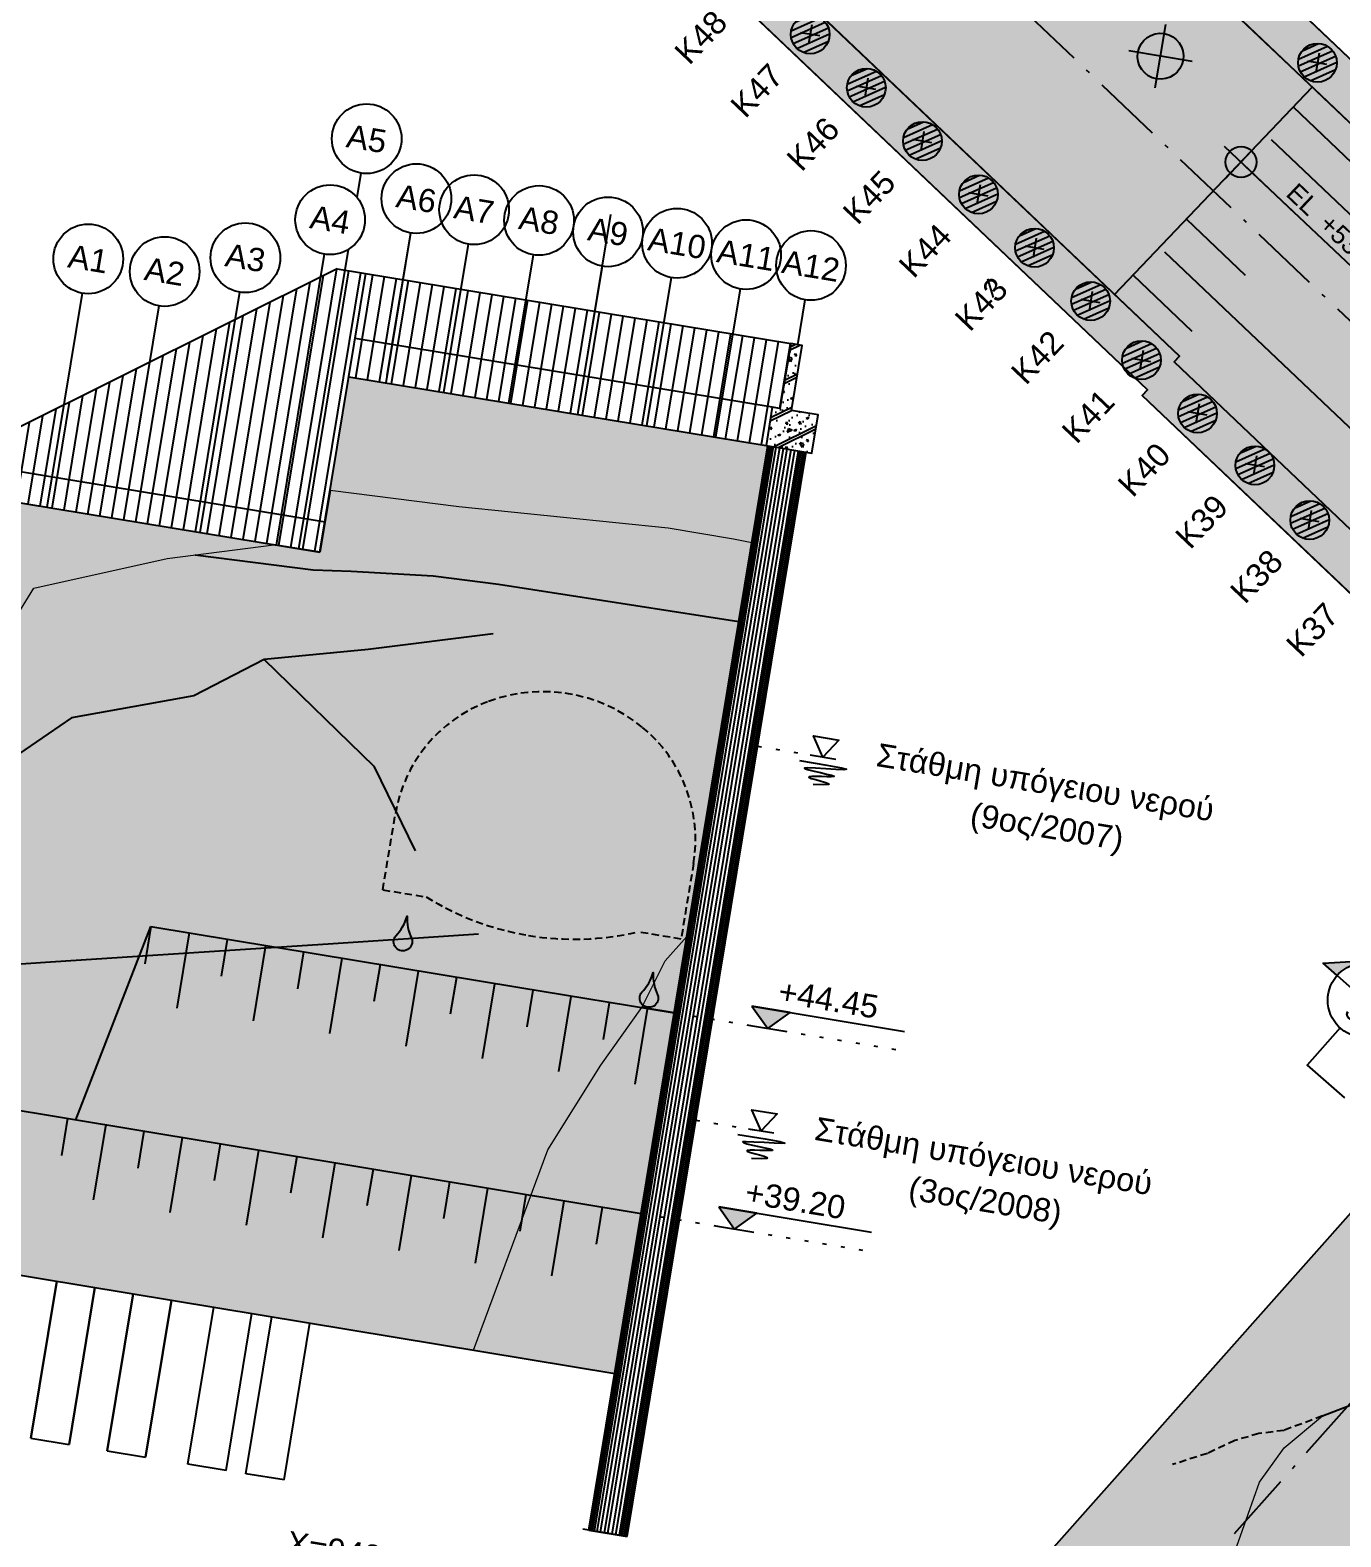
# Model space of a CAD drawing. Header units: metres. Extents: x 93017 to 94633, y 101979 to 102793.
# Drawn here: x 94232.58 to 94266.44, y 102320.47 to 102359.4 of the extents above; entities that cross this region are included whole.
import ezdxf
from ezdxf.enums import TextEntityAlignment as Align

# ---------------------------------------------------------------- set-up
doc = ezdxf.new("R2010")
doc.units = ezdxf.units.M
doc.header["$LTSCALE"] = 0.75
doc.header["$MEASUREMENT"] = 0
for name, pattern in [('ACAD_ISO10W100', [18, 12, -3, 0, -3]), ('DASHED', [0.75, 0.5, -0.25]), ('HIDDEN', [0.375, 0.25, -0.125]), ('SDOT1', [1, 0, -1])]:
    doc.linetypes.add(name, pattern=pattern)
for name, color, linetype in [('A-LEVELS', 2, 'Continuous'), ('A-SYMB-GENR', 2, 'Continuous'), ('ANTISTHRIJH', 1, 'HIDDEN'), ('BEAM', 3, 'Continuous'), ('CG_DIAF', 253, 'Continuous'), ('LEZANTES', 6, 'Continuous'), ('monitoring', 5, 'Continuous'), ('NAMEG', 6, 'Continuous'), ('OTM Hatch 0.15', 1, 'Continuous'), ('OTM Line 0.15', 1, 'Continuous'), ('OTM Line 0.25', 2, 'Continuous'), ('OTM Line 0.35', 3, 'Continuous'), ('OTM Line Axis 0.15', 1, 'ACAD_ISO10W100'), ('OTM Line Dots 0.25', 2, 'SDOT1'), ('OTM Line Rock 0.50', 3, 'ROCKIN'), ('OTM Solid 253', 253, 'Continuous'), ('OTM Text 0.25', 2, 'Continuous'), ('OTM Text 0.35', 3, 'Continuous'), ('ΑΣΠΡΟΜΑΥΡΟ', 7, 'Continuous'), ('ΚΑΤΑΣΚΕΥΗ', 7, 'Continuous')]:
    doc.layers.add(name, color=color, linetype=linetype)
doc.layers.add('contacts', color=2, linetype='Continuous', lineweight=20)
doc.layers.add('ΣΥΟ', color=170, linetype='Continuous', lineweight=25)
doc.styles.add('ARIAL', font='ARIAL.TTF')
doc.styles.add('Arial Greek', font='ARIAL.TTF')
doc.styles.add('grn', font='omete.shx', dxfattribs={"width": 0.9})
doc.styles.add('WG-SIMPL', font='ugsimpl.shx', dxfattribs={"width": 1.05})
doc.linetypes.add('ROCKIN', pattern='A,0.0001,-0.2,[131,ltypeshp.shx,S=0.2,R=180,X=0.2,Y=0],-0.2,1,-0.1,[131,ltypeshp.shx,S=0.1,R=180,X=0.1,Y=0],-0.1,0.5,-0.05,[131,ltypeshp.shx,S=0.05,R=180,X=0.05,Y=0],-0.05,0.5', length=2.7001)

# ---------------------------------------------------------------- blocks, each defined once
blk = doc.blocks.new('STAUMH R')
at = {"layer": 'A-LEVELS'}
h = blk.add_hatch(color=256, dxfattribs=at)
h.paths.add_polyline_path([(0, 0.25, 0.414214), (-0.25, 0), (0, 0)])
h.paths.add_polyline_path([(0.25, 0), (0, 0), (0, -0.25, 0.414214)])
for p, q in [((0, 0.375), (0, -0.375)), ((0.25, 0), (3.25, 0)), ((-0.375, 0), (0.375, 0))]:
    blk.add_line(p, q, dxfattribs=at)
blk.add_circle((0, 0), 0.25, dxfattribs=at)
at = {"layer": 'A-LEVELS', "style": 'grn', "flags": 8}
for tag, rotation, p in [('FFL', 360, (1.186, 0.1)), ('SFL', 0, (1.186, -0.4))]:
    blk.add_attdef(tag, text='', height=0.3, rotation=rotation, dxfattribs=at).set_placement(p, align=Align.RIGHT)
at = {"layer": 'A-LEVELS', "style": 'grn'}
for p, rotation in [((1.4, 0.101), 360), ((1.4, -0.401), 0)]:
    blk.add_attdef('±000.00', p, '', height=0.3, rotation=rotation, dxfattribs=at)
blk = doc.blocks.new('symb-sec2 L')
at = {"layer": 'A-SYMB-GENR'}
blk.add_hatch(color=256, dxfattribs=at).paths.add_polyline_path([(-0.9, 1.4), (-0.6, 1.4, -1), (0.6, 1.4), (0.9, 1.4), (0, 2.3)])
blk.add_line((-0.6, 1.4), (0.6, 1.4), dxfattribs=at)
for points in [[(-0.6, 1.4), (-0.9, 1.4), (0, 2.3), (0.9, 1.4), (0.6, 1.4)], [(0, 0.8), (0, 0), (0.8, 0)]]:
    blk.add_lwpolyline(points, dxfattribs=at)
blk.add_circle((0, 1.4), 0.6, dxfattribs=at)
at = {"layer": 'A-SYMB-GENR', "style": 'WG-SIMPL', "width": 1.05}
blk.add_attdef('A', text='', height=0.3, dxfattribs=at).set_placement((0, 1.4), align=Align.BOTTOM_CENTER)
blk.add_attdef('000', text='', height=0.3, dxfattribs=at).set_placement((0, 1.3), align=Align.TOP_CENTER)
blk = doc.blocks.new('Level L')
at = {"layer": 'A-LEVELS'}
blk.add_hatch(color=256, dxfattribs=at).paths.add_polyline_path([(0.25, 0.25), (0, 0), (-0.25, 0.25)])
for p, q in [((0.25, 0.25), (-1.75, 0.25)), ((0.25, 0), (-0.25, 0))]:
    blk.add_line(p, q, dxfattribs=at)
blk.add_lwpolyline([(0.25, 0.25), (0, 0), (-0.25, 0.25)], close=True, dxfattribs=at)
at = {"layer": 'A-LEVELS', "style": 'WG-SIMPL', "width": 1.05}
blk.add_attdef('±000.00', (-1.713, 0.351), '', height=0.3, rotation=360, dxfattribs=at)
blk = doc.blocks.new('dripping')
at = {"layer": 'monitoring'}
blk.add_hatch(color=256, dxfattribs=at).paths.add_polyline_path([(330.403, 103.139, 1.732051), (330.922, 103.139, -0.12787), (330.663, 103.821, -0.12787)])
at = {"layer": 'monitoring', "flags": 128}
blk.add_lwpolyline([(330.403, 103.139, 0.12787), (330.663, 103.821, 0.12787), (330.922, 103.139, -1.732051)], format="xyb", close=True, dxfattribs=at)

msp = doc.modelspace()

# ---------------------------------------------------------------- hatches: boundary and pattern name
for color, points in [(52, [(94251.906, 102371.045), (94252.733, 102371.914), (94268.194, 102357.209), (94268.331, 102357.353), (94287.147, 102339.456), (94286.538, 102338.203), (94283.372, 102334.639), (94282.475, 102335.436), (94285.753, 102339.126), (94267.504, 102356.484), (94267.366, 102356.339)]), (64, [(94282.475, 102335.436), (94283.372, 102334.639), (94280.643, 102331.566), (94261.301, 102349.963), (94261.44, 102350.107), (94245.976, 102364.814), (94246.806, 102365.683), (94262.266, 102350.977), (94262.129, 102350.832), (94280.57, 102333.291)])]:
    msp.add_hatch(color=color).paths.add_polyline_path(points)
at = {"lineweight": -3, "true_color": 0xdebd9c}
for points in [[(94165.745, 102358.178), (94165.519, 102356.806), (94166.116, 102356.178), (94168.396, 102354.991), (94168.945, 102354.214), (94170.257, 102352.945), (94171.935, 102352.307), (94174.555, 102351.839), (94175.332, 102351.891), (94175.884, 102352.06), (94177.42, 102351.228), (94179.974, 102348.048), (94181.839, 102346.633), (94182.704, 102345.751), (94184.302, 102343.246), (94185.398, 102340.488), (94187.893, 102338.849), (94187.469, 102342.771), (94187.287, 102346.254), (94186.94, 102350.816), (94186.613, 102352.584), (94187.38, 102351.182), (94187.712, 102351.979), (94188.807, 102351.966), (94188.992, 102351.649), (94190.375, 102350.816), (94191.832, 102348.504), (94192.892, 102347.722), (94193.866, 102347.402), (94195.888, 102347.372), (94198.534, 102348.052), (94197.996, 102347.417), (94197.448, 102345.495), (94197.35, 102343.95), (94198.859, 102340.813), (94199.429, 102339.732), (94199.742, 102339.286), (94200.113, 102338.997), (94200.51, 102338.535), (94201.172, 102338.088), (94202.396, 102337.682), (94203.42, 102337.404), (94204.389, 102337.474), (94206.428, 102337.543), (94207.533, 102338.043), (94208.847, 102339.918), (94210.582, 102337.806), (94210.919, 102336.543), (94211.956, 102334.876), (94213.445, 102334.63), (94213.844, 102333.7), (94214.306, 102332.624), (94216.626, 102330.886), (94218.423, 102331.782), (94219.607, 102332.816), (94220.72, 102333.419), (94221.706, 102333.255), (94222.559, 102334.582), (94224.059, 102335.541), (94226.42, 102337.565), (94227.318, 102338.167), (94227.922, 102338.819), (94228.221, 102339.23), (94228.659, 102339.643), (94229.124, 102340.284), (94229.865, 102340.989), (94230.404, 102341.923), (94231.195, 102342.589), (94232.673, 102344.98), (94236.114, 102345.748), (94238.874, 102346.105), (94226.569, 102348.136), (94218.676, 102349.44), (94207.184, 102351.337), (94196.825, 102353.047), (94188.931, 102354.35), (94182.055, 102355.485), (94175.118, 102356.63), (94171.172, 102357.282)], [(94236.837, 102345.842), (94239.892, 102345.457), (94240.867, 102345.422), (94242.992, 102345.301), (94244.68, 102345.09), (94250.887, 102344.122), (94251.223, 102346.155), (94250.749, 102346.25), (94249.055, 102346.533), (94243.652, 102347.08), (94240.327, 102347.506), (94240.063, 102345.909), (94238.874, 102346.105)]]:
    msp.add_hatch(color=31, dxfattribs=at).paths.add_polyline_path(points)
at = {"lineweight": -3}
msp.add_hatch(color=43, dxfattribs=at).paths.add_polyline_path([(94250.887, 102344.122), (94244.68, 102345.09), (94242.992, 102345.301), (94240.867, 102345.422), (94239.892, 102345.457), (94236.837, 102345.842), (94236.114, 102345.748), (94232.673, 102344.98), (94231.195, 102342.589), (94230.304, 102341.751), (94229.865, 102340.989), (94229.124, 102340.284), (94228.221, 102339.23), (94227.318, 102338.167), (94226.42, 102337.565), (94224.059, 102335.541), (94222.559, 102334.582), (94221.706, 102333.255), (94220.72, 102333.419), (94219.607, 102332.816), (94218.423, 102331.782), (94216.626, 102330.886), (94214.306, 102332.624), (94213.445, 102334.63), (94211.956, 102334.876), (94210.919, 102336.543), (94210.581, 102337.807), (94208.847, 102339.918), (94207.533, 102338.043), (94206.36, 102337.513), (94203.879, 102337.437), (94202.396, 102337.682), (94200.51, 102338.535), (94199.528, 102339.591), (94198.756, 102341.277), (94197.35, 102343.95), (94197.448, 102345.495), (94197.821, 102346.806), (94197.975, 102347.344), (94198.534, 102348.052), (94195.888, 102347.372), (94193.866, 102347.402), (94192.892, 102347.722), (94191.832, 102348.504), (94190.375, 102350.816), (94188.992, 102351.649), (94188.807, 102351.966), (94187.712, 102351.979), (94187.38, 102351.182), (94187.929, 102349.47), (94188.764, 102348.367), (94188.978, 102347.409), (94189.561, 102345.882), (94191.059, 102342.678), (94191.995, 102341.469), (94192.78, 102340.826), (94193.714, 102340.062), (94194.503, 102338.985), (94194.797, 102337.717), (94195.786, 102337.546), (94196.541, 102336.464), (94197.025, 102335.901), (94197.783, 102334.292), (94198.036, 102332.909), (94201.513, 102332.333), (94205.46, 102331.68), (94207.433, 102331.353), (94211.269, 102330.717), (94215.471, 102330.022), (94221.39, 102329.041), (94227.309, 102328.061), (94244.028, 102325.29), (94245.954, 102330.472), (94247.323, 102332.662), (94248.379, 102334.145), (94248.983, 102335.352), (94249.543, 102335.98)])
at = {"lineweight": -3, "true_color": 0xffb870}
msp.add_hatch(color=31, dxfattribs=at).paths.add_polyline_path([(94251.223, 102346.155), (94251.636, 102348.661), (94243.762, 102349.961), (94241.276, 102350.371), (94240.813, 102350.447), (94240.536, 102348.769), (94240.327, 102347.506), (94240.973, 102347.423), (94242.461, 102347.233), (94243.652, 102347.08), (94249.055, 102346.533), (94250.732, 102346.253)])
at = {"layer": 'NAMEG'}
h = msp.add_hatch(color=253, dxfattribs=at)
edge = h.paths.add_edge_path()
edge.add_ellipse((94261.778, 102358.726), major_axis=(0.346, -0.483), ratio=1, start_angle=-45, end_angle=45)
edge.add_line((94262.364, 102358.629), (94261.778, 102358.726))
edge.add_line((94261.778, 102358.726), (94261.681, 102358.14))
edge = h.paths.add_edge_path()
edge.add_ellipse((94261.778, 102358.726), major_axis=(0.346, -0.483), ratio=1, start_angle=135, end_angle=225)
edge.add_line((94261.192, 102358.823), (94261.778, 102358.726))
edge.add_line((94261.778, 102358.726), (94261.875, 102359.312))
at = {"layer": 'OTM Hatch 0.15', "ltscale": 0.1}
h = msp.add_hatch(dxfattribs=at)
h.set_pattern_fill('LINE', color=11, scale=0.05, angle=23.9915, style=0)
h.set_pattern_definition([(23.99150133, (-34353.17191, 50321.3404), (-0.0645479298, 0.14503491737), [])])
edge = h.paths.add_edge_path()
edge.add_arc((94252.729, 102359.29), 0.5, -54.6323, 305.3677)
h = msp.add_hatch(dxfattribs=at)
h.set_pattern_fill('LINE', color=11, scale=0.05, angle=23.9915, style=0)
h.set_pattern_definition([(23.99150133, (-34340.06801, 50320.60713), (-0.0645479298, 0.14503491737), [])])
edge = h.paths.add_edge_path()
edge.add_arc((94265.833, 102358.557), 0.5, -54.6323, 305.3677)
h = msp.add_hatch(dxfattribs=at)
h.set_pattern_fill('LINE', color=11, scale=0.05, angle=23.9915, style=0)
h.set_pattern_definition([(23.99150133, (-34351.72278, 50319.96198), (-0.0645479298, 0.14503491737), [])])
edge = h.paths.add_edge_path()
edge.add_arc((94254.178, 102357.912), 0.5, -54.6323, 305.3677)
h = msp.add_hatch(dxfattribs=at)
h.set_pattern_fill('LINE', color=11, scale=0.05, angle=23.9915, style=0)
h.set_pattern_definition([(23.99150133, (-34350.27365, 50318.58357), (-0.0645479298, 0.14503491737), [])])
edge = h.paths.add_edge_path()
edge.add_arc((94255.627, 102356.534), 0.5, -54.6323, 305.3677)
h = msp.add_hatch(dxfattribs=at)
h.set_pattern_fill('LINE', color=11, scale=0.05, angle=23.9915, style=0)
h.set_pattern_definition([(23.99150133, (-34348.82452, 50317.20516), (-0.0645479298, 0.14503491737), [])])
edge = h.paths.add_edge_path()
edge.add_arc((94257.076, 102355.155), 0.5, -54.6323, 305.3677)
h = msp.add_hatch(dxfattribs=at)
h.set_pattern_fill('LINE', color=11, scale=0.05, angle=23.9915, style=0)
h.set_pattern_definition([(23.99150133, (-34347.3754, 50315.82674), (-0.0645479298, 0.14503491737), [])])
edge = h.paths.add_edge_path()
edge.add_arc((94258.525, 102353.777), 0.5, -54.6323, 305.3677)
h = msp.add_hatch(dxfattribs=at)
h.set_pattern_fill('LINE', color=11, scale=0.05, angle=23.9915, style=0)
h.set_pattern_definition([(23.99150133, (-34345.92626, 50314.44833), (-0.0645479298, 0.14503491737), [])])
edge = h.paths.add_edge_path()
edge.add_arc((94259.974, 102352.398), 0.5, -54.6323, 305.3677)
at = {"layer": 'OTM Hatch 0.15', "ltscale": 0.05}
h = msp.add_hatch(dxfattribs=at)
h.set_pattern_fill('CONCRETE2', color=256, scale=0.05, angle=350.6259, style=0)
h.set_pattern_definition([(341.25186, (95099.5437, 102473.7642), (0.3214088, 0.9469406), [0.05, -0.95]), (71.25186, (95099.591, 102473.7481), (-0.9469406, 0.3214088), [0.05, -0.95]), (26.25186, (95099.5437, 102473.7642), (0.32140877, 0.9469406), [0.0707107, -1.3435029]), (341.25186, (95099.3391, 102473.9392), (0.3214088, 0.9469406), [0.05, -0.95]), (71.25186, (95099.3391, 102473.9392), (-0.9469406, 0.3214088), [0.05, -0.95]), (116.25186, (95099.38645, 102473.92316), (-0.9469406, 0.32140877), [0.0707107, -1.3435029]), (341.25186, (95099.8777, 102474.126), (0.3214088, 0.9469406), [0.05, -0.95]), (71.25186, (95099.8777, 102474.126), (-0.9469406, 0.3214088), [0.05, -0.95]), (116.25186, (95099.92506, 102474.10995), (-0.9469406, 0.32140877), [0.0707107, -1.3435029]), (161.25186, (95099.7982, 102474.0474), (-0.3214088, -0.9469406), [0.1, -0.9]), (251.25186, (95099.7982, 102474.0474), (0.9469406, -0.3214088), [0.1, -0.9]), (116.25186, (95099.7661, 102473.9527), (-0.9469406, 0.32140877), [0.1414214, -1.2727922]), (161.25186, (95099.1827, 102474.2563), (-0.3214088, -0.9469406), [0.05, -0.95]), (71.25186, (95099.1827, 102474.2563), (-0.9469406, 0.3214088), [0.05, -0.95]), (26.25186, (95099.1354, 102474.2724), (0.32140877, 0.9469406), [0.0707107, -1.3435029]), (341.25186, (95099.3426, 102474.5717), (0.3214088, 0.9469406), [0.05, -0.95]), (71.25186, (95099.3426, 102474.5717), (-0.9469406, 0.3214088), [0.05, -0.95]), (116.25186, (95099.3899, 102474.5556), (-0.9469406, 0.32140877), [0.0707107, -1.3435029]), (161.25186, (95099.7222, 102474.6012), (-0.3214088, -0.9469406), [0.05, -0.95]), (251.25186, (95099.7222, 102474.6012), (0.9469406, -0.3214088), [0.05, -0.95]), (116.25186, (95099.7061, 102474.5539), (-0.9469406, 0.32140877), [0.0707107, -1.3435029]), (161.25186, (95099.5945, 102474.3806), (-0.3214088, -0.9469406), [0.05, -0.95]), (71.25186, (95099.5945, 102474.3806), (-0.9469406, 0.3214088), [0.05, -0.95]), (26.25186, (95099.54715, 102474.3966), (0.32140877, 0.9469406), [0.0707107, -1.3435029]), (341.25186, (95099.4051, 102474.4448), (0.3214088, 0.9469406), [0.1, -0.9]), (251.25186, (95099.4051, 102474.4448), (0.9469406, -0.3214088), [0.1, -0.9]), (26.25186, (95099.373, 102474.35015), (0.32140877, 0.9469406), [0.1414214, -1.2727922]), (26.25186, (95098.9121, 102473.92575), (-0.3127659, 0.6341747), []), (26.25186, (95099.0068, 102473.8936), (-0.3127659, 0.6341747), []), (341.25186, (95098.9282, 102473.9731), (0.3214088, 0.9469406), [0, -0.4, 0, -0.55, 0, -0.05]), (341.25186, (95099.055, 102474.0357), (0.3214088, 0.9469406), [0, -0.2, 0, -0.4, 0, -0.4]), (341.25186, (95099.5133, 102473.9857), (0.3214088, 0.9469406), [0, -0.4, 0, -0.6]), (341.25186, (95099.072, 102474.2411), (0.3214088, 0.9469406), [0, -0.55, 0, -0.45]), (341.25186, (95099.4355, 102474.2233), (0.3214088, 0.9469406), [0, -1]), (341.25186, (95099.2783, 102474.3823), (0.3214088, 0.9469406), [0, -0.5, 0, -0.5]), (341.25186, (95099.3104, 102474.477), (0.3214088, 0.9469406), [0, -0.4, 0, -0.6]), (341.25186, (95099.4373, 102474.5395), (0.3214088, 0.9469406), [0, -0.3, 0, -0.35, 0, -0.35]), (341.25186, (95099.422, 102474.6503), (0.3214088, 0.9469406), [0, -0.45, 0, -0.55]), (341.25186, (95099.5015, 102474.7289), (0.3214088, 0.9469406), [0, -0.3, 0, -0.25, 0, -0.45])])
h.paths.add_polyline_path([(94251.947, 102349.623), (94251.75, 102349.655), (94251.587, 102348.669), (94252.771, 102348.473), (94252.934, 102349.46), (94252.243, 102349.574), (94252.52, 102351.251), (94252.224, 102351.3)])
at = {"layer": 'OTM Hatch 0.15', "ltscale": 0.1}
h = msp.add_hatch(dxfattribs=at)
h.set_pattern_fill('LINE', color=11, scale=0.05, angle=23.9915, style=0)
h.set_pattern_definition([(23.99150133, (-34344.61497, 50312.925), (-0.0645479298, 0.14503491737), [])])
edge = h.paths.add_edge_path()
edge.add_arc((94261.286, 102350.875), 0.5, -54.6323, 305.3677)
h = msp.add_hatch(dxfattribs=at)
h.set_pattern_fill('LINE', color=11, scale=0.05, angle=23.9915, style=0)
h.set_pattern_definition([(23.99150133, (-34343.16584, 50311.5466), (-0.0645479298, 0.14503491737), [])])
edge = h.paths.add_edge_path()
edge.add_arc((94262.735, 102349.497), 0.5, -54.6323, 305.3677)
h = msp.add_hatch(dxfattribs=at)
h.set_pattern_fill('LINE', color=11, scale=0.05, angle=23.9915, style=0)
h.set_pattern_definition([(23.99150133, (-34341.68225, 50310.2044), (-0.0645479298, 0.14503491737), [])])
edge = h.paths.add_edge_path()
edge.add_arc((94264.218, 102348.154), 0.5, -54.6323, 305.3677)
h = msp.add_hatch(dxfattribs=at)
h.set_pattern_fill('LINE', color=11, scale=0.05, angle=23.9915, style=0)
h.set_pattern_definition([(23.99150133, (-34340.26758, 50308.78977), (-0.0645479298, 0.14503491737), [])])
edge = h.paths.add_edge_path()
edge.add_arc((94265.633, 102346.74), 0.5, -54.6323, 305.3677)
at = {"layer": 'OTM Solid 253', "ltscale": 0.05}
h = msp.add_hatch(dxfattribs=at)
h.set_pattern_fill('LINE', color=256, scale=2.5, angle=90, style=0)
h.set_pattern_definition([(80.62593, (93978.11354, 102269.91667), (-0.30832687, 0.05089984), [])])
h.paths.add_polyline_path([(94231.823, 102347.269), (94232.116, 102349.045), (94240.509, 102353.234), (94252.224, 102351.3), (94251.947, 102349.623), (94251.75, 102349.655), (94251.587, 102348.669), (94240.813, 102350.447), (94240.063, 102345.909)])
at = {"layer": 'OTM Text 0.25', "ltscale": 0.5}
msp.add_hatch(color=55, dxfattribs=at).paths.add_polyline_path([(94249.543, 102335.98), (94248.983, 102335.352), (94248.379, 102334.145), (94247.323, 102332.662), (94245.954, 102330.472), (94244.679, 102327.04), (94244.028, 102325.29), (94247.679, 102324.687)])
at = {"layer": 'OTM Text 0.25', "ltscale": 0.5, "true_color": 0xc4c487}
msp.add_hatch(color=53, dxfattribs=at).paths.add_polyline_path([(94271.951, 102324.943), (94270.559, 102324.722), (94268.831, 102324.333), (94267.358, 102324.127), (94265.966, 102323.593), (94264.976, 102322.768), (94264.335, 102321.886), (94263.747, 102320.231), (94263.044, 102318.927), (94262.455, 102317.303), (94261.989, 102316.18), (94261.622, 102314.68), (94261.597, 102313.287)])
at = {"layer": 'ΑΣΠΡΟΜΑΥΡΟ', "lineweight": -3}
for points in [[(94277.015, 102347.437), (94267.504, 102356.484), (94267.366, 102356.339), (94265.917, 102357.717), (94253.584, 102369.449), (94253.496, 102369.202), (94253.256, 102368.759), (94252.943, 102368.439), (94252.558, 102368.243), (94252.221, 102367.668), (94251.71, 102367.27), (94251.412, 102366.818), (94250.994, 102366.423), (94250.561, 102366.161), (94250.206, 102365.922), (94249.824, 102365.521), (94249.372, 102365.262), (94248.973, 102364.864), (94248.533, 102364.677), (94248.166, 102364.39), (94250.924, 102361.766), (94262.266, 102350.977), (94262.129, 102350.832), (94273.354, 102340.154), (94273.422, 102340.565), (94273.618, 102341.18), (94273.765, 102341.677), (94273.896, 102342.274), (94274.186, 102342.65), (94274.598, 102342.973), (94275.031, 102343.423), (94275.21, 102343.914), (94275.406, 102344.264), (94275.65, 102344.577), (94275.955, 102344.979), (94276.171, 102345.412), (94276.398, 102345.88), (94276.511, 102346.448), (94276.658, 102346.848), (94276.881, 102347.216)], [(94273.55, 102336.564), (94251.581, 102311.832), (94256.455, 102307.502), (94261.596, 102313.289), (94261.62, 102314.681), (94261.988, 102316.181), (94262.454, 102317.305), (94263.042, 102318.928), (94263.746, 102320.232), (94264.334, 102321.887), (94264.974, 102322.77), (94265.965, 102323.595), (94267.357, 102324.128), (94268.83, 102324.334), (94270.557, 102324.723), (94271.95, 102324.945), (94277.142, 102330.79), (94276.954, 102331.3), (94276.873, 102331.683), (94276.669, 102332.188), (94276.385, 102332.584), (94276.225, 102332.98), (94275.987, 102333.532), (94275.744, 102333.798), (94275.387, 102334.246), (94275.009, 102334.821), (94274.736, 102335.031), (94274.142, 102335.416), (94273.892, 102335.888), (94273.698, 102336.207), (94273.551, 102336.56)]]:
    msp.add_hatch(color=43, dxfattribs=at).paths.add_polyline_path(points)

# ---------------------------------------------------------------- linework, layer by layer
at = {"color": 7, "lineweight": -3}
for p, q in [((94240.327, 102347.506), (94240.063, 102345.909)), ((94250.887, 102344.122), (94251.223, 102346.155)), ((94251.223, 102346.155), (94251.223, 102346.155)), ((94236.837, 102345.842), (94239.892, 102345.457)), ((94240.063, 102345.909), (94238.874, 102346.105)), ((94239.892, 102345.457), (94240.867, 102345.422)), ((94240.867, 102345.422), (94242.992, 102345.301)), ((94242.992, 102345.301), (94244.68, 102345.09)), ((94244.68, 102345.09), (94250.887, 102344.122))]:
    msp.add_line(p, q, dxfattribs=at)
at = {"color": 1, "lineweight": -3}
msp.add_lwpolyline([(94265.965, 102323.595), (94267.357, 102324.128), (94268.83, 102324.334), (94270.557, 102324.723), (94271.95, 102324.945)], dxfattribs=at)
at = {"layer": 'ANTISTHRIJH'}
for p, q in [((94241.687, 102337.188), (94242.807, 102337.003)), ((94249.392, 102335.916), (94248.273, 102336.101))]:
    msp.add_line(p, q, dxfattribs=at)
msp.add_lwpolyline([(94241.687, 102337.188), (94242.01, 102339.143, -0.267949), (94244.395, 102342.049, -0.267949), (94248.391, 102341.39, -0.267949), (94249.715, 102337.871), (94249.392, 102335.916)], format="xyb", dxfattribs=at)
for start, end in [(238.1644, 260.6259), (260.6259, 283.0874)]:
    msp.add_arc((94246.631, 102343.163), 7.25, start, end, dxfattribs=at)
at = {"layer": 'BEAM', "color": 2}
msp.add_lwpolyline([(94251.947, 102349.623), (94251.75, 102349.655), (94251.587, 102348.669), (94252.771, 102348.473), (94252.934, 102349.46), (94252.243, 102349.574), (94252.52, 102351.251), (94252.224, 102351.3), (94251.947, 102349.623)], dxfattribs=at)
at = {"layer": 'CG_DIAF'}
msp.add_line((94257.312, 102352.975), (94257.458, 102352.496), dxfattribs=at)
at = {"layer": 'contacts', "flags": 128}
for points in [[(94251.223, 102346.155), (94250.749, 102346.25), (94249.055, 102346.533), (94243.652, 102347.08), (94240.327, 102347.506)], [(94221.706, 102333.255), (94222.559, 102334.582), (94224.059, 102335.541), (94226.42, 102337.565), (94227.318, 102338.167), (94227.922, 102338.819), (94228.221, 102339.23), (94228.659, 102339.643), (94229.124, 102340.284), (94229.865, 102340.989), (94230.404, 102341.923), (94231.195, 102342.589), (94232.673, 102344.98), (94236.114, 102345.748), (94238.874, 102346.105)], [(94250.887, 102344.122), (94244.68, 102345.09), (94242.992, 102345.301), (94240.867, 102345.422), (94239.892, 102345.457), (94236.837, 102345.842)], [(94244.028, 102325.29), (94245.954, 102330.472), (94247.323, 102332.662), (94248.379, 102334.145), (94248.983, 102335.352), (94249.543, 102335.98)], [(94261.596, 102313.289), (94261.62, 102314.681), (94261.988, 102316.181), (94262.454, 102317.305), (94263.042, 102318.928), (94263.746, 102320.232), (94264.334, 102321.887), (94264.974, 102322.77), (94265.965, 102323.595)]]:
    msp.add_lwpolyline(points, dxfattribs=at)
at = {"layer": 'LEZANTES', "color": 2, "ltscale": 0.5}
msp.add_line((94251.116, 102311.306), (94274.393, 102337.51), dxfattribs=at)
for points in [[(94251.906, 102371.045), (94252.733, 102371.914), (94268.194, 102357.209), (94268.331, 102357.353), (94287.147, 102339.456), (94286.538, 102338.203), (94283.372, 102334.639), (94282.475, 102335.436), (94285.753, 102339.126), (94267.504, 102356.484), (94267.366, 102356.339), (94251.906, 102371.045)], [(94282.475, 102335.436), (94283.372, 102334.639), (94280.643, 102331.566), (94261.301, 102349.963), (94261.44, 102350.107), (94245.976, 102364.814), (94246.806, 102365.683), (94262.266, 102350.977), (94262.129, 102350.832), (94280.57, 102333.291), (94282.475, 102335.436)]]:
    msp.add_lwpolyline(points, dxfattribs=at)
at = {"layer": 'NAMEG', "color": 253}
for p, q in [((94261.643, 102357.906, -60.21), (94261.914, 102359.547, -60.21)), ((94262.599, 102358.591, -60.21), (94260.958, 102358.862, -60.21))]:
    msp.add_line(p, q, dxfattribs=at)
msp.add_ellipse((94261.778, 102358.726, -60.21), major_axis=(-0.483, -0.346), ratio=1, start_param=5.497787, end_param=11.780972, dxfattribs=at)
at = {"layer": 'OTM Hatch 0.15'}
for p, q in [((94265.204, 102357.416), (94266.724, 102355.969)), ((94264.637, 102356.574), (94275.549, 102346.195)), ((94263.734, 102356.111), (94265.254, 102354.664)), ((94262.447, 102354.517), (94263.967, 102353.071)), ((94261.881, 102353.676), (94272.793, 102343.296)), ((94261.068, 102353.068), (94262.589, 102351.622)), ((94235.696, 102336.239), (94235.538, 102335.279)), ((94236.683, 102336.075), (94236.362, 102334.129)), ((94237.669, 102335.909), (94237.511, 102334.954)), ((94238.656, 102335.747), (94238.335, 102333.803)), ((94239.642, 102335.583), (94239.484, 102334.627)), ((94240.629, 102335.419), (94240.308, 102333.478)), ((94241.615, 102335.254), (94241.458, 102334.301)), ((94242.601, 102335.09), (94242.281, 102333.152)), ((94243.588, 102334.926), (94243.431, 102333.976)), ((94244.574, 102334.762), (94244.255, 102332.826)), ((94245.561, 102334.598), (94245.404, 102333.647)), ((94246.547, 102334.434), (94246.228, 102332.498)), ((94247.534, 102334.27), (94247.377, 102333.319)), ((94248.52, 102334.106), (94248.201, 102332.17)), ((94233.544, 102331.285), (94233.385, 102330.325)), ((94234.53, 102331.121), (94234.209, 102329.176)), ((94235.516, 102330.956), (94235.359, 102330)), ((94236.503, 102330.793), (94236.182, 102328.85)), ((94237.489, 102330.629), (94237.332, 102329.674)), ((94238.476, 102330.465), (94238.156, 102328.524)), ((94239.462, 102330.301), (94239.305, 102329.348)), ((94240.449, 102330.137), (94240.129, 102328.198)), ((94241.435, 102329.973), (94241.278, 102329.022)), ((94242.422, 102329.809), (94242.102, 102327.873)), ((94243.408, 102329.644), (94243.251, 102328.694)), ((94244.395, 102329.48), (94244.075, 102327.544)), ((94245.381, 102329.316), (94245.224, 102328.366)), ((94246.367, 102329.152), (94246.048, 102327.216)), ((94247.354, 102328.988), (94247.197, 102328.037))]:
    msp.add_line(p, q, dxfattribs=at)
at = {"layer": 'OTM Line 0.15'}
for p, q in [((94252.77, 102359.537), (94252.688, 102359.044)), ((94252.975, 102359.25), (94252.482, 102359.331)), ((94266.079, 102358.516), (94265.586, 102358.598)), ((94265.873, 102358.804), (94265.792, 102358.31)), ((94254.425, 102357.871), (94253.931, 102357.953)), ((94254.219, 102358.159), (94254.137, 102357.665)), ((94255.668, 102356.78), (94255.586, 102356.287)), ((94255.874, 102356.493), (94255.38, 102356.574)), ((94257.323, 102355.114), (94256.83, 102355.196)), ((94257.117, 102355.402), (94257.035, 102354.908)), ((94258.566, 102354.023), (94258.485, 102353.53)), ((94258.772, 102353.736), (94258.279, 102353.817)), ((94260.221, 102352.358), (94259.728, 102352.439)), ((94260.015, 102352.645), (94259.934, 102352.152)), ((94261.532, 102350.834), (94261.039, 102350.916)), ((94261.326, 102351.122), (94261.245, 102350.628)), ((94262.776, 102349.743), (94262.694, 102349.25)), ((94262.982, 102349.456), (94262.488, 102349.537)), ((94264.465, 102348.114), (94263.972, 102348.195)), ((94264.259, 102348.401), (94264.178, 102347.908)), ((94265.674, 102346.986), (94265.592, 102346.493)), ((94265.88, 102346.699), (94265.386, 102346.78))]:
    msp.add_line(p, q, dxfattribs=at)
at = {"layer": 'OTM Line 0.15', "ltscale": 0.04}
msp.add_line((94260.593, 102352.569), (94265.693, 102357.931), dxfattribs=at)
at = {"layer": 'OTM Line 0.15', "ltscale": 0.1}
for p, q in [((94241.021, 102355.075), (94241.125, 102355.707)), ((94246.761, 102349.668), (94247.582, 102354.641)), ((94241.77, 102350.289), (94242.409, 102354.159)), ((94241.802, 102350.487), (94242.409, 102354.159)), ((94238.939, 102346.094), (94240.181, 102353.614)), ((94239.522, 102345.998), (94240.799, 102353.735)), ((94243.268, 102350.042), (94243.901, 102353.872)), ((94244.946, 102349.765), (94245.578, 102353.595)), ((94246.728, 102349.471), (94247.36, 102353.301)), ((94248.511, 102349.177), (94249.143, 102353.007)), ((94233.019, 102347.072), (94233.932, 102352.602)), ((94236.966, 102346.42), (94237.991, 102352.632)), ((94250.293, 102348.882), (94250.925, 102352.713)), ((94252.41, 102351.269), (94252.602, 102352.432)), ((94234.993, 102346.746), (94235.906, 102352.276))]:
    msp.add_line(p, q, dxfattribs=at)
at = {"layer": 'OTM Line 0.15'}
for centre in [(94252.729, 102359.29), (94265.833, 102358.557), (94254.178, 102357.912), (94255.627, 102356.534), (94257.076, 102355.155), (94258.525, 102353.777), (94259.974, 102352.398), (94261.286, 102350.875), (94262.735, 102349.497), (94264.218, 102348.154), (94265.633, 102346.74)]:
    msp.add_circle(centre, 0.5, dxfattribs=at)
at = {"layer": 'OTM Line 0.15', "ltscale": 0.1}
for centre in [(94241.271, 102356.595), (94242.555, 102355.047), (94244.047, 102354.76), (94240.327, 102354.502), (94245.724, 102354.483), (94247.507, 102354.189), (94249.289, 102353.895), (94234.078, 102353.49), (94238.138, 102353.52), (94251.072, 102353.6), (94236.052, 102353.164), (94252.749, 102353.32)]:
    msp.add_circle(centre, 0.9, dxfattribs=at)
at = {"layer": 'OTM Line 0.25', "ltscale": 0.05}
for p, q in [((94164.889, 102359.13), (94240.194, 102346.698)), ((94164.759, 102358.34), (94240.063, 102345.909)), ((94240.509, 102353.234), (94232.116, 102349.045)), ((94240.509, 102353.234), (94252.224, 102351.3)), ((94240.063, 102345.909), (94241.253, 102353.111)), ((94251.75, 102349.655), (94240.976, 102351.434)), ((94240.813, 102350.447), (94251.587, 102348.669)), ((94232.596, 102323.019), (94233.583, 102322.857)), ((94234.569, 102322.694), (94235.556, 102322.531)), ((94237.637, 102322.187), (94236.651, 102322.35)), ((94239.136, 102321.94), (94238.149, 102322.103)), ((94247.838, 102320.503), (94246.851, 102320.666)), ((94247.01, 102320.64), (94247.997, 102320.477))]:
    msp.add_line(p, q, dxfattribs=at)
at = {"layer": 'OTM Line 0.25'}
for p, q in [((94247.01, 102320.64), (94251.636, 102348.661)), ((94247.997, 102320.477), (94252.623, 102348.498)), ((94232.596, 102323.019), (94233.265, 102327.074)), ((94233.583, 102322.857), (94234.252, 102326.911)), ((94234.569, 102322.694), (94235.239, 102326.748)), ((94235.556, 102322.531), (94236.225, 102326.584)), ((94236.651, 102322.35), (94237.32, 102326.403)), ((94237.637, 102322.187), (94238.306, 102326.24)), ((94238.149, 102322.103), (94238.818, 102326.155)), ((94239.136, 102321.94), (94239.805, 102325.991))]:
    msp.add_line(p, q, dxfattribs=at)
at = {"layer": 'OTM Line 0.25', "ltscale": 0.5}
for p, q in [((94233.265, 102327.074), (94232.596, 102323.019)), ((94234.252, 102326.911), (94233.583, 102322.857)), ((94235.239, 102326.748), (94234.569, 102322.694)), ((94236.225, 102326.584), (94235.556, 102322.531))]:
    msp.add_line(p, q, dxfattribs=at)
at = {"layer": 'OTM Line 0.35', "ltscale": 0.05}
for p, q in [((94268.194, 102357.209), (94252.733, 102371.914)), ((94265.917, 102357.717), (94251.662, 102371.277)), ((94261.44, 102350.107), (94245.977, 102364.815)), ((94262.266, 102350.977), (94250.924, 102361.766)), ((94265.917, 102357.717), (94267.366, 102356.339)), ((94262.129, 102350.832), (94262.266, 102350.977)), ((94261.44, 102350.107), (94261.301, 102349.963)), ((94280.643, 102331.566), (94261.301, 102349.963))]:
    msp.add_line(p, q, dxfattribs=at)
at = {"layer": 'OTM Line Axis 0.15', "color": 2, "ltscale": 0.2}
for p, q in [((94244.03, 102373.43), (94284.388, 102335.042)), ((94239.519, 102293.342), (94280.146, 102339.077))]:
    msp.add_line(p, q, dxfattribs=at)
at = {"layer": 'OTM Line Dots 0.25', "color": 5, "ltscale": 0.5}
msp.add_line((94251.368, 102340.897), (94253.059, 102340.618), dxfattribs=at)
at = {"layer": 'OTM Line Dots 0.25', "ltscale": 0.5}
for p, q in [((94249.217, 102334.007), (94255.085, 102333.038)), ((94248.361, 102328.821), (94254.229, 102327.852))]:
    msp.add_line(p, q, dxfattribs=at)
at = {"layer": 'OTM Line Dots 0.25', "color": 130, "ltscale": 0.5}
msp.add_line((94249.774, 102331.239), (94251.464, 102330.96), dxfattribs=at)
at = {"layer": 'OTM Line Rock 0.50', "color": 1}
for p, q in [((94126.17, 102344.811), (94247.679, 102324.687)), ((94172.608, 102341.422), (94248.361, 102328.821)), ((94233.76, 102331.249), (94235.696, 102336.239))]:
    msp.add_line(p, q, dxfattribs=at)
msp.add_lwpolyline([(94235.696, 102336.239), (94245.228, 102334.665), (94249.217, 102334.007)], dxfattribs=at)
at = {"layer": 'OTM Solid 253'}
for p, q in [((94251.646, 102348.659), (94247.02, 102320.638)), ((94251.661, 102348.657), (94247.035, 102320.636)), ((94251.681, 102348.653), (94247.055, 102320.633)), ((94251.72, 102348.647), (94247.094, 102320.626)), ((94251.769, 102348.639), (94247.144, 102320.618)), ((94251.843, 102348.626), (94247.218, 102320.606)), ((94251.932, 102348.612), (94247.306, 102320.591)), ((94252.031, 102348.595), (94247.405, 102320.575)), ((94247.504, 102320.558), (94252.13, 102348.579)), ((94252.228, 102348.563), (94247.602, 102320.542)), ((94252.327, 102348.547), (94247.701, 102320.526)), ((94252.416, 102348.532), (94247.79, 102320.511)), ((94247.838, 102320.503), (94252.464, 102348.524)), ((94252.49, 102348.52), (94247.864, 102320.499)), ((94252.539, 102348.512), (94247.913, 102320.491)), ((94252.578, 102348.505), (94247.953, 102320.484)), ((94252.598, 102348.502), (94247.972, 102320.481)), ((94252.613, 102348.499), (94247.987, 102320.479)), ((94249.522, 102335.33), (94251.72, 102348.647))]:
    msp.add_line(p, q, dxfattribs=at)
at = {"layer": 'OTM Text 0.25', "color": 1, "ltscale": 0.5}
for p, q in [((94241.933, 102351.281), (94242.409, 102354.159)), ((94249.217, 102334.007), (94248.379, 102334.145)), ((94245.55, 102329.288), (94245.718, 102329.261))]:
    msp.add_line(p, q, dxfattribs=at)
at = {"layer": 'OTM Text 0.25', "color": 8, "linetype": 'Continuous', "ltscale": 0.5}
for points in [[(94244.541, 102343.806), (94241.313, 102343.4), (94238.621, 102343.141), (94236.807, 102342.199), (94235.562, 102341.975), (94233.641, 102341.63), (94231.523, 102340.189)], [(94238.621, 102343.141), (94241.458, 102340.385), (94242.52, 102338.194)], [(94244.16, 102336.042), (94240.278, 102335.787), (94237.204, 102335.585), (94233.105, 102335.316), (94231.056, 102335.182), (94229.143, 102333.635), (94227.997, 102332.228)]]:
    msp.add_lwpolyline(points, dxfattribs=at)
at = {"layer": 'OTM Text 0.25', "color": 1, "linetype": 'DASHED', "ltscale": 0.5}
msp.add_lwpolyline([(94265.965, 102323.595), (94264.97, 102323.222), (94264.321, 102323.137), (94263.702, 102322.962), (94262.992, 102322.626), (94262.089, 102322.34)], dxfattribs=at)
at = {"layer": 'ΚΑΤΑΣΚΕΥΗ', "ltscale": 0.05}
msp.add_line((94164.759, 102358.34), (94233.019, 102347.072), dxfattribs=at)
at = {"layer": 'ΣΥΟ', "color": 170, "ltscale": 0.3}
msp.add_line((94252.73, 102340.672), (94253.387, 102340.563), dxfattribs=at)
at = {"layer": 'ΣΥΟ', "color": 130, "ltscale": 0.3}
msp.add_line((94251.135, 102331.015), (94251.793, 102330.906), dxfattribs=at)
at = {"layer": 'ΣΥΟ', "color": 170, "ltscale": 0.3}
msp.add_lwpolyline([(94253.059, 102340.618), (94252.811, 102341.165), (94253.469, 102341.057)], close=True, dxfattribs=at)
msp.add_lwpolyline([(94252.454, 102340.527), (94253.159, 102340.411), (94253.54, 102340.339), (94253.664, 102340.302), (94253.593, 102340.291), (94253.394, 102340.297), (94253.13, 102340.313), (94252.866, 102340.33), (94252.666, 102340.338), (94252.58, 102340.333), (94252.597, 102340.314), (94252.69, 102340.286), (94252.831, 102340.252), (94252.994, 102340.216), (94253.153, 102340.18), (94253.28, 102340.149), (94253.349, 102340.126), (94253.342, 102340.113), (94253.27, 102340.109), (94253.156, 102340.11), (94253.021, 102340.113), (94252.885, 102340.116), (94252.771, 102340.117), (94252.699, 102340.11), (94252.69, 102340.095), (94252.757, 102340.069), (94252.875, 102340.036), (94253.012, 102339.998), (94253.134, 102339.962), (94253.207, 102339.93), (94253.199, 102339.908), (94253.077, 102339.899), (94252.807, 102339.907)], dxfattribs=at)
at = {"layer": 'ΣΥΟ', "color": 130, "ltscale": 0.3}
msp.add_lwpolyline([(94251.464, 102330.96), (94251.217, 102331.508), (94251.875, 102331.399)], close=True, dxfattribs=at)
msp.add_lwpolyline([(94250.86, 102330.869), (94251.565, 102330.754), (94251.946, 102330.682), (94252.07, 102330.645), (94251.999, 102330.633), (94251.8, 102330.64), (94251.535, 102330.656), (94251.271, 102330.672), (94251.072, 102330.681), (94250.986, 102330.675), (94251.003, 102330.657), (94251.095, 102330.629), (94251.236, 102330.595), (94251.4, 102330.558), (94251.559, 102330.523), (94251.686, 102330.492), (94251.755, 102330.469), (94251.747, 102330.456), (94251.676, 102330.451), (94251.562, 102330.452), (94251.426, 102330.456), (94251.291, 102330.459), (94251.177, 102330.459), (94251.104, 102330.453), (94251.096, 102330.438), (94251.163, 102330.412), (94251.281, 102330.378), (94251.418, 102330.341), (94251.539, 102330.304), (94251.613, 102330.273), (94251.605, 102330.25), (94251.483, 102330.241), (94251.213, 102330.25)], dxfattribs=at)

# ---------------------------------------------------------------- block references
at = {"layer": 'A-LEVELS'}
ref = msp.add_blockref('STAUMH R', (94263.858, 102355.993), dxfattribs=dict(at, xscale=1.600000000005039, yscale=1.599999999998545, zscale=1.6, rotation=316.5437734244851))
ref.add_attrib('FFL', 'EL', dxfattribs={"height": 0.48, "rotation": 316.5438, "style": 'WG-SIMPL', "width": 1.05}).set_placement((94265.589, 102354.573), align=Align.RIGHT)
ref.add_attrib('±000.00', '+53.93', (94265.839, 102354.339), dxfattribs={"height": 0.48, "rotation": 316.5438, "style": 'WG-SIMPL', "width": 1.05})
ref = msp.add_blockref('Level L', (94251.632, 102333.608), dxfattribs=dict(at, xscale=-1.999999999980806, yscale=2, zscale=1.999999999999998, rotation=350.6259288741094))
ref.add_attrib('±000.00', '+44.45', (94251.871, 102334.281, 0.003), dxfattribs={"height": 0.6, "rotation": 350.6259, "style": 'WG-SIMPL', "width": 1.05})
ref = msp.add_blockref('Level L', (94250.776, 102328.422), dxfattribs=dict(at, xscale=-1.999999999980806, yscale=2, zscale=1.999999999999998, rotation=350.6259288741094))
ref.add_attrib('±000.00', '+39.20', (94251.015, 102329.095, 0.003), dxfattribs={"height": 0.6, "rotation": 350.6259, "style": 'WG-SIMPL', "width": 1.05})
at = {"layer": 'A-SYMB-GENR'}
ref = msp.add_blockref('symb-sec2 L', (94265.57, 102332.662), dxfattribs=dict(at, xscale=1.600000000004523, yscale=1.600000000005821, zscale=1.600000000000671, rotation=318.3852917997127))
ref.add_attrib('A', 'PHOTO', dxfattribs={"height": 0.48, "rotation": 318.3853, "style": 'ARIAL', "width": 0.5}).set_placement((94267.058, 102334.337), align=Align.BOTTOM_CENTER)
ref.add_attrib('000', '3', dxfattribs={"height": 0.48, "rotation": 318.3853, "style": 'Arial Greek'}).set_placement((94266.951, 102334.217), align=Align.TOP_CENTER)
at = {"layer": 'OTM Text 0.25', "color": 1, "xscale": 0.8000000000003373, "yscale": 0.7999999999992724, "zscale": 0.8, "rotation": 350.6259288741513}
for p in [(93967.789, 102297.646), (93974.146, 102296.188)]:
    msp.add_blockref('dripping', p, dxfattribs=at)

# ---------------------------------------------------------------- texts
at = {"layer": 'OTM Text 0.25', "style": 'ARIAL'}
for s, p in [('K48', (94249.901, 102359.22)), ('K47', (94251.35, 102357.841)), ('K46', (94252.8, 102356.463)), ('K45', (94254.249, 102355.084)), ('K44', (94255.698, 102353.706)), ('K43', (94257.147, 102352.328)), ('K42', (94258.596, 102350.949)), ('K41', (94259.907, 102349.426)), ('K40', (94261.356, 102348.047)), ('K39', (94262.84, 102346.705)), ('K38', (94264.255, 102345.291)), ('K37', (94265.704, 102343.912))]:
    msp.add_text(s, height=0.6, rotation=46.4327, dxfattribs=at).set_placement(p, align=Align.MIDDLE_CENTER)
for s, p in [('Στάθμη υπόγειου νερού', (94254.456, 102340.686)), ('(9ος/2007)', (94256.878, 102339.149)), ('Στάθμη υπόγειου νερού', (94252.861, 102331.028)), ('(3ος/2008)', (94255.284, 102329.492))]:
    msp.add_text(s, height=0.6, rotation=350.6259, dxfattribs=at).set_placement(p, align=Align.MIDDLE_LEFT)
for s, height, rotation, p in [("ΚΑΤΟΨΗ ΣΤΟ ΕΠΙΠΕΔΟ Α' ΦΑΣΗΣ ΕΚΣΚΑΦΗΣ", 0.64, 48.39, (94264.75, 102311.053)), ('ΔΙΑΣΥΝΔΕΤΗΡΙΑ ΣΤΟΑ', 0.8, 48.39, (94266.094, 102314.499)), ('X=94014.80944     ', 0.6, 350.6259, (94239.169, 102320.038))]:
    msp.add_text(s, height=height, rotation=rotation, dxfattribs=at).set_placement(p)
at = {"layer": 'OTM Text 0.35', "color": 2, "style": 'ARIAL'}
for s, p in [('A5', (94241.271, 102356.595)), ('A6', (94242.555, 102355.047)), ('A7', (94244.047, 102354.76)), ('A4', (94240.327, 102354.502)), ('A8', (94245.724, 102354.483)), ('A9', (94247.507, 102354.189)), ('A10', (94249.289, 102353.895)), ('A11', (94251.07, 102353.588)), ('A1', (94234.078, 102353.49)), ('A3', (94238.138, 102353.52)), ('A12', (94252.747, 102353.309)), ('A2', (94236.052, 102353.164))]:
    msp.add_text(s, height=0.6, rotation=350.6259, dxfattribs=at).set_placement(p, align=Align.MIDDLE_CENTER)

doc.saveas('drawing.dxf')
